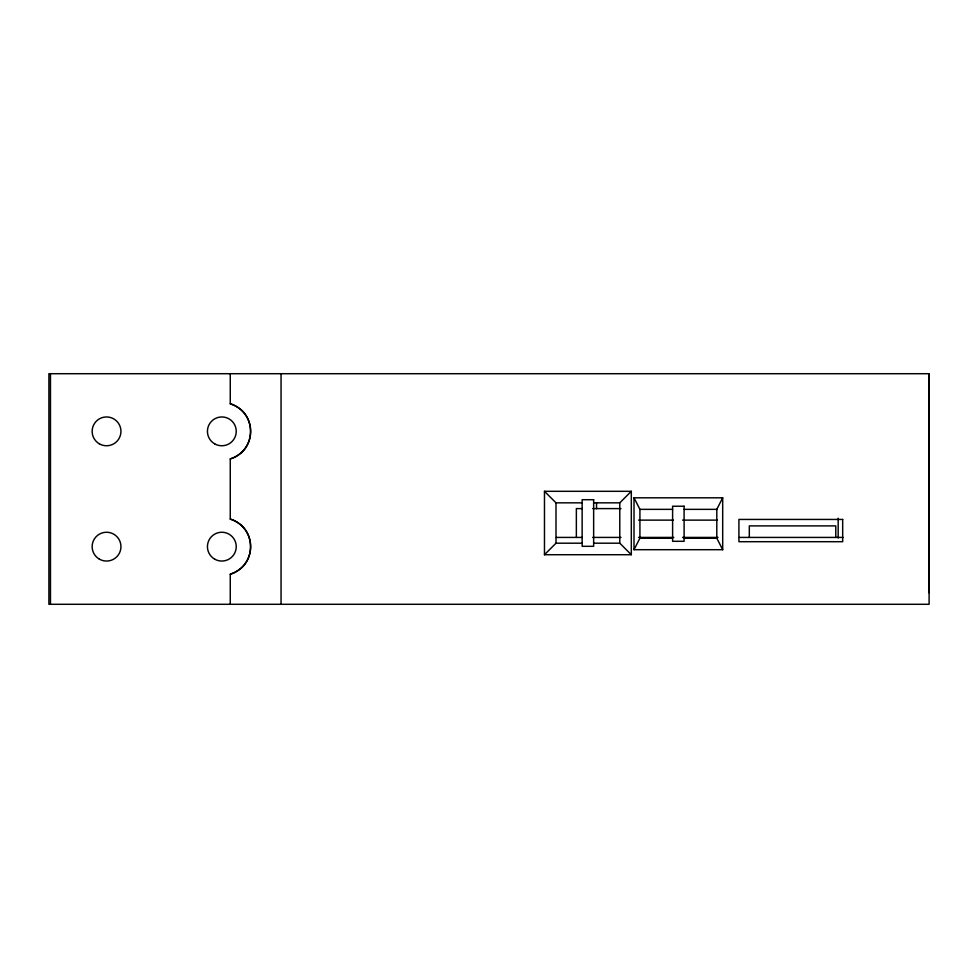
<?xml version="1.0" encoding="UTF-8"?>
<svg xmlns="http://www.w3.org/2000/svg" width="978" height="978" viewBox="0 0 978 978"><rect width="100%" height="100%" fill="white"/><g stroke="black" fill="none" stroke-linecap="round" stroke-linejoin="round"><path stroke-width="1.47" d="M634.013 549.697L639.918 538.169L639.918 509.355L634.013 497.814L722.693 497.814L722.693 549.697L634.013 549.697L634.013 497.814M722.693 549.697L716.801 538.169L716.801 509.355L722.693 497.814M544.477 554.722L556.005 543.193L556.005 502.839L544.477 491.311L544.477 554.722L631.311 554.722L631.311 491.311L544.477 491.311M631.311 554.722L619.783 543.193L619.783 502.839L631.311 491.311M556.005 502.839L582.142 502.839M593.646 502.839L619.783 502.839M582.313 508.597L576.36 508.597L576.36 537.423M592.729 508.597L620.993 508.597M639.918 509.355L672.607 509.355M684.099 509.355L716.801 509.355M638.561 520.125L673.451 520.125M682.558 520.125L717.449 520.125M556.384 537.423L582.313 537.423M592.729 537.423L620.993 537.423M638.561 537.423L673.818 537.423M682.558 537.423L718.035 537.423M739.392 537.423L843.097 537.423M639.918 538.169L672.607 538.169M684.099 538.169L716.801 538.169M556.005 543.193L582.142 543.193M593.646 543.193L619.783 543.193M929.1 592.766L928.855 373.706M838.17 518.218L838.17 537.998M835.774 537.423L835.774 525.895L749.307 525.895L749.307 537.423M596.543 502.655L596.543 508.719M281.053 373.706L281.053 604.294M230.258 373.706L230.258 403.792A28.827 28.827 0 0 1 230.258 458.926L230.258 519.073A28.827 28.827 0 0 1 230.258 574.208L230.258 604.294M50.465 373.706L50.465 604.294M230.258 403.804A46.516 34.157 -90 0 1 238.363 407.716C254.561 418.156 254.586 444.55 238.363 454.978A46.516 34.157 -90 0 1 230.258 458.902M230.258 519.098A46.516 34.157 90 0 1 238.363 523.01C254.561 533.45 254.586 559.844 238.363 570.26A46.516 34.157 90 0 1 230.258 574.196M929.1 373.706L48.9 373.706L48.9 604.294L929.1 604.294L929.1 373.706M593.646 499.709L582.142 499.709L582.142 546.311L593.646 546.311L593.646 499.709M684.099 506.225L672.607 506.225L672.607 541.299L684.099 541.299L684.099 506.225M842.681 519.44L738.916 519.44L738.916 541.702L842.681 541.702L842.681 519.44M99.34 443.829A14.413 14.413 0 0 0 120.954 431.359A14.413 14.413 0 0 0 99.34 418.877A14.413 14.413 0 0 0 99.34 443.829M214.634 443.829A14.413 14.413 0 0 0 236.248 431.359A14.413 14.413 0 0 0 214.634 418.877A14.413 14.413 0 0 0 214.634 443.829M214.634 559.123A14.413 14.413 0 0 0 236.248 546.641A14.413 14.413 0 0 0 214.634 534.171A14.413 14.413 0 0 0 214.634 559.123M99.34 559.123A14.413 14.413 0 0 0 120.954 546.641A14.413 14.413 0 0 0 99.34 534.171A14.413 14.413 0 0 0 99.34 559.123"/></g></svg>
